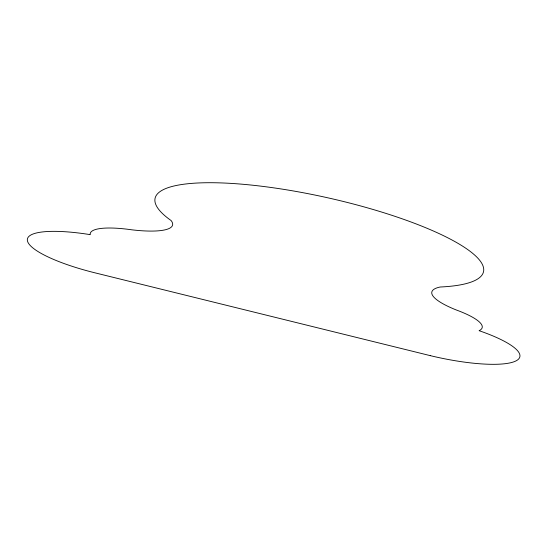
<?xml version="1.0" encoding="UTF-8"?>
<svg xmlns="http://www.w3.org/2000/svg" width="547" height="547" viewBox="0 0 547 547"><rect width="100%" height="100%" fill="white"/><g stroke="black" fill="none" stroke-linecap="round" stroke-linejoin="round"><path stroke-width="0.82" d="M430.263 355.639L93.469 272.461A81.558 18.482 12.6 0 1 27.35 240.222A81.558 18.482 12.6 0 1 90.234 234.642A58.789 13.326 12.6 0 1 131.663 229.795A65.79 14.913 12.6 0 0 171.081 220.53A168.257 38.133 12.6 0 1 230.034 183.334A168.257 38.133 12.6 0 1 445.032 236.427A168.257 38.133 12.6 0 1 440.232 287.004A65.79 14.913 12.6 0 0 456.246 309.958A58.789 13.326 12.6 0 1 479.097 330.682A81.558 18.482 12.6 0 1 515.971 360.904A81.558 18.482 12.6 0 1 430.263 355.639"/></g></svg>
